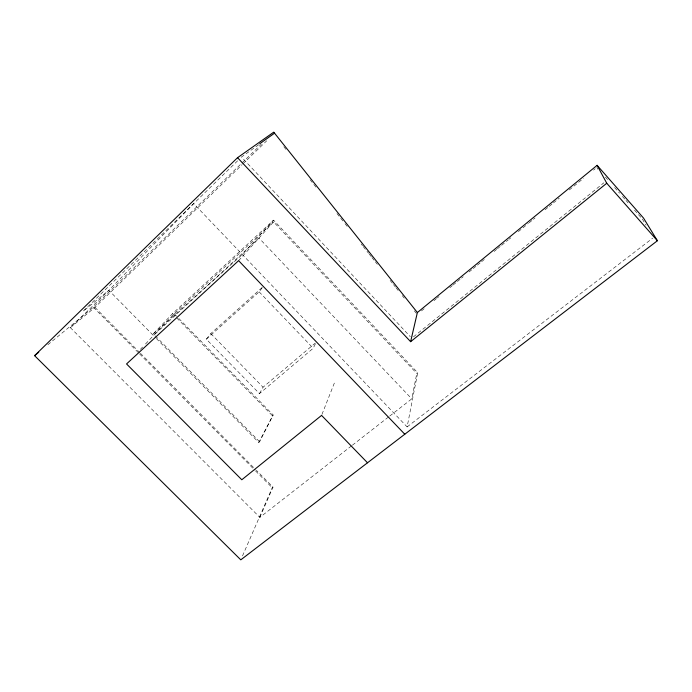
<?xml version="1.0" encoding="UTF-8"?>
<svg xmlns="http://www.w3.org/2000/svg" width="692" height="692" viewBox="0 0 692 692"><rect width="100%" height="100%" fill="white"/><g stroke="black" fill="none" stroke-linecap="round" stroke-linejoin="round"><path stroke-width="0.52" stroke-dasharray="3.46 2.59" d="M351.51 445.873L259.846 517.4L70.402 327.679L108.852 290.32L193.673 203.586L407.121 426.912L417.7 372.737L273.548 220.142L172.567 313.64L152.517 334.634L242.347 254.518L273.548 220.142M389.708 416.074L411.775 398.86L416.783 373.464L417.7 372.737M321.962 414.404L334.859 381.768M242.511 555.892L272.215 487.739L273.011 487.107L256.343 470.275M259.846 517.4L273.011 487.107M262.086 287.569L210.783 333.587L206.32 339.192L259.457 393.61L313.225 348.249L316.08 342.393M156.305 338.483L258.747 442.456L273.158 414.966L178.744 318.406M258.747 442.456L259.612 441.755L273.158 414.966M259.457 393.61L263.064 387.217L315.267 343.085M206.32 339.192L259.145 291.86L262.891 286.851M238.61 260.659L273.548 221.881L416.783 373.464M140.398 349.356L142.587 347.055M145.502 343.993L174.211 313.77L273.548 221.881M237.624 160.786L83.031 311.339L108.852 290.32L155.553 337.713M47.834 344.754L93.342 307.231L241.214 163.719M241.984 162.966L261.342 144.178M70.402 327.679L94.942 307.36L241.992 164.774M242.771 164.021L266.757 140.761M421.445 310.924L424.784 308.191M433.979 300.674L436.488 298.624M437.318 297.932L438.988 296.565M449.852 287.682L452.352 285.632M453.191 284.948L456.53 282.215M457.369 281.532L460.708 278.798M461.547 278.115L463.216 276.748M469.064 271.965L472.402 269.231M473.242 268.548L476.58 265.815M477.419 265.131L480.758 262.389M481.597 261.706L484.936 258.972M494.123 251.456L496.631 249.405M497.462 248.722L500.809 245.989M501.639 245.305L508.326 239.839M509.165 239.155L510.834 237.788M518.351 231.638L528.377 223.43M529.207 222.746L532.555 220.013M533.385 219.329L535.054 217.963M545.08 209.762L548.427 207.029M549.258 206.346L552.597 203.612M553.436 202.929L559.283 198.146M569.308 189.937L583.512 178.32M593.537 170.12L595.207 168.753M413.444 336.857L603.856 182.809M352.358 445.216L388.852 416.74M407.121 426.912L652.668 238.186M258.696 144.74L241.473 157.032L410.287 336.641M94.942 307.36L139.646 352.488M140.407 353.249L255.582 469.513M93.342 307.231L138.824 353.119M139.576 353.889L254.777 470.145M255.538 470.906L272.215 487.739M259.612 441.755L154.247 334.781L258.981 238.048L411.775 398.86M174.211 313.77L177.982 317.637M172.567 313.64L272.337 415.641M210.783 333.587L263.064 387.217M259.145 291.86L313.225 348.249M605.396 177.057L607.524 179.479M614.626 187.541L619.591 193.189M622.437 196.407L625.274 199.633M625.983 200.446L628.111 202.86M634.503 210.117L641.605 218.179M283.815 146.695L286.505 150.077M310.059 179.695L317.455 189.002M336.969 213.534L344.365 222.841M345.04 223.689L347.73 227.071M361.189 243.991L362.539 245.686M363.205 246.534L368.594 253.298M369.26 254.146L371.284 256.68M371.95 257.528L374.649 260.91M375.315 261.758L377.339 264.292M390.124 280.372L392.814 283.755M393.48 284.602L395.504 287.137M396.179 287.984L398.194 290.528M402.234 295.596L404.249 298.14M414.344 310.829L416.359 313.364M642.314 218.992L646.051 225.168M596.876 167.386L597.853 169.229"/><path stroke-width="1.04" d="M237.546 157.69L410.624 341.684L417.371 312.542L597.109 165.327L643.508 218.049L657.4 240.738L240.79 559.845L34.6 355.671L237.546 157.69L273.729 132.155L417.371 312.542M34.6 355.671L38.735 352.254M410.624 341.684L606.746 183.25L597.109 165.327M259.656 143.806L274.629 133.124M367.504 462.784L321.572 415.399L241.802 479.764L126.55 363.94L238.61 260.659L404.794 434.23M606.746 183.25L657.4 240.738"/></g></svg>
